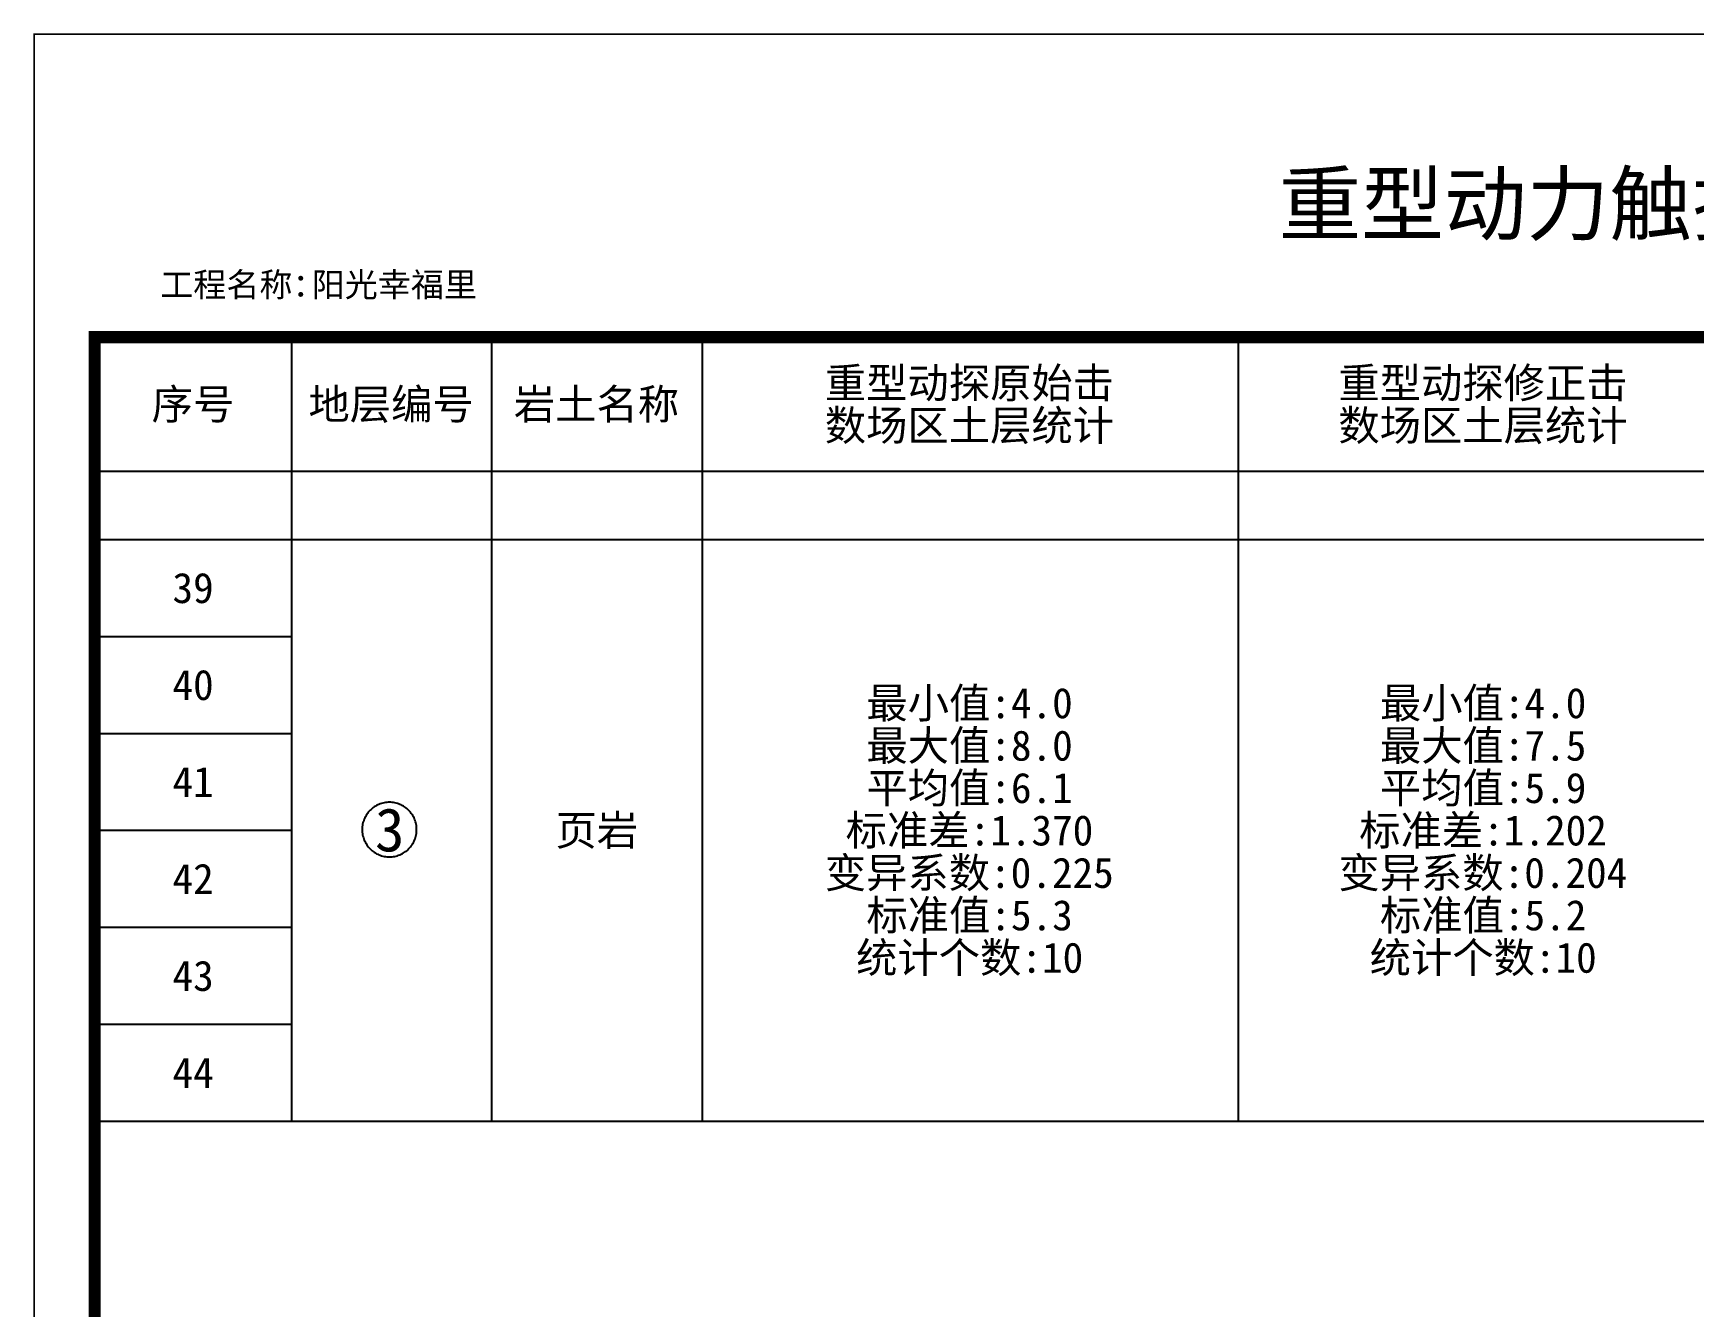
# Model space of a CAD drawing. Header units: millimetres. Extents: x 1134 to 2045, y 653 to 863.
# Drawn here: x 1747.6 to 1884.7, y 757.9 to 863 of the extents above; entities that cross this region are included whole.
import ezdxf
from ezdxf.enums import TextEntityAlignment as Align

# ---------------------------------------------------------------- set-up
doc = ezdxf.new("R2010")
doc.units = ezdxf.units.MM
doc.layers.add('ZZT_TC', color=7, linetype='Continuous')
doc.layers.add('不打印', color=7, linetype='Continuous', plot=False)
doc.styles.add('成果图图块', font='simfang_0.ttf', dxfattribs={"height": 2.5})
doc.styles.add('成果图模板', font='simfang_0.ttf')
doc.styles.add('成果表转DWG表体', font='simfang_0.ttf', dxfattribs={"height": 2.5})

# ---------------------------------------------------------------- blocks, each defined once
blk = doc.blocks.new('DCBH-3--1')
at = {"layer": 'ZZT_TC', "color": 7}
blk.add_polyline3d([(-0.19, 2.31, 0), (-0.3, 2.31, 0), (-0.41, 2.3, 0), (-0.52, 2.29, 0), (-0.63, 2.27, 0), (-0.73, 2.24, 0), (-0.84, 2.21, 0), (-0.95, 2.18, 0), (-1.05, 2.14, 0), (-1.15, 2.09, 0), (-1.25, 2.04, 0), (-1.35, 1.99, 0), (-1.44, 1.93, 0), (-1.53, 1.87, 0), (-1.62, 1.8, 0), (-1.7, 1.73, 0), (-1.78, 1.65, 0), (-1.86, 1.57, 0), (-1.93, 1.49, 0), (-2, 1.4, 0), (-2.06, 1.31, 0), (-2.12, 1.22, 0), (-2.17, 1.12, 0), (-2.22, 1.02, 0), (-2.27, 0.92, 0), (-2.31, 0.82, 0), (-2.34, 0.71, 0), (-2.37, 0.61, 0), (-2.4, 0.5, 0), (-2.41, 0.39, 0), (-2.43, 0.28, 0), (-2.44, 0.17, 0), (-2.44, 0.06, 0), (-2.44, -0.05, 0), (-2.43, -0.16, 0), (-2.41, -0.27, 0), (-2.4, -0.38, 0), (-2.37, -0.49, 0), (-2.34, -0.6, 0), (-2.31, -0.7, 0), (-2.27, -0.8, 0), (-2.22, -0.9, 0), (-2.17, -1, 0), (-2.12, -1.1, 0), (-2.06, -1.19, 0), (-2, -1.28, 0), (-1.93, -1.37, 0), (-1.86, -1.45, 0), (-1.78, -1.53, 0), (-1.7, -1.61, 0), (-1.62, -1.68, 0), (-1.53, -1.75, 0), (-1.44, -1.81, 0), (-1.35, -1.87, 0), (-1.25, -1.93, 0), (-1.15, -1.98, 0), (-1.05, -2.02, 0), (-0.95, -2.06, 0), (-0.84, -2.1, 0), (-0.73, -2.13, 0), (-0.63, -2.15, 0), (-0.52, -2.17, 0), (-0.41, -2.18, 0), (-0.3, -2.19, 0), (-0.19, -2.19, 0), (-0.08, -2.19, 0), (0.03, -2.18, 0), (0.14, -2.17, 0), (0.25, -2.15, 0), (0.36, -2.13, 0), (0.47, -2.1, 0), (0.57, -2.06, 0), (0.67, -2.02, 0), (0.77, -1.98, 0), (0.87, -1.93, 0), (0.97, -1.87, 0), (1.06, -1.81, 0), (1.15, -1.75, 0), (1.24, -1.68, 0), (1.32, -1.61, 0), (1.4, -1.53, 0), (1.48, -1.45, 0), (1.55, -1.37, 0), (1.62, -1.28, 0), (1.68, -1.19, 0), (1.74, -1.1, 0), (1.8, -1, 0), (1.85, -0.9, 0), (1.89, -0.8, 0), (1.93, -0.7, 0), (1.97, -0.6, 0), (2, -0.49, 0), (2.02, -0.38, 0), (2.04, -0.27, 0), (2.05, -0.16, 0), (2.06, -0.05, 0), (2.06, 0.06, 0), (2.06, 0.17, 0), (2.05, 0.28, 0), (2.04, 0.39, 0), (2.02, 0.5, 0), (2, 0.61, 0), (1.97, 0.71, 0), (1.93, 0.82, 0), (1.89, 0.92, 0), (1.85, 1.02, 0), (1.8, 1.12, 0), (1.74, 1.22, 0), (1.68, 1.31, 0), (1.62, 1.4, 0), (1.55, 1.49, 0), (1.48, 1.57, 0), (1.4, 1.65, 0), (1.32, 1.73, 0), (1.24, 1.8, 0), (1.15, 1.87, 0), (1.06, 1.93, 0), (0.97, 1.99, 0), (0.87, 2.04, 0), (0.77, 2.09, 0), (0.67, 2.14, 0), (0.57, 2.18, 0), (0.47, 2.21, 0), (0.36, 2.24, 0), (0.25, 2.27, 0), (0.14, 2.29, 0), (0.03, 2.3, 0), (-0.08, 2.31, 0), (-0.19, 2.31, 0)], dxfattribs=at)
at = {"style": '成果图图块'}
blk.add_text('3', height=3.57, dxfattribs=at).set_placement((-0.16, -1.74), align=Align.CENTER)
blk = doc.blocks.new('动探试验统计表图框模板（昇龙3）.dwg2', base_point=(5, 185))
at = {"const_width": 1}
blk.add_lwpolyline([(5, 185), (5, 5), (292, 5), (292, 185), (5, 185), (5, 5)], dxfattribs=at)
at = {"layer": '不打印', "const_width": 0.15}
blk.add_lwpolyline([(0, 210), (0, 0), (297, 0), (297, 210), (0, 210)], dxfattribs=at)
at = {"style": '成果图模板'}
blk.add_text('重型动力触探试验统计表', height=5, dxfattribs=at).set_placement((140.21, 193.5), align=Align.CENTER)
for s, p in [('工程名称：', (10.41, 188.33)), ('阳光幸福里', (22.91, 188.33))]:
    blk.add_text(s, height=2, dxfattribs=at).set_placement(p)

msp = doc.modelspace()

# ---------------------------------------------------------------- linework, layer by layer
at = {"color": 0}
for p, q in [((1768.97, 821.19), (1785.46, 821.19)), ((1768.97, 773.19), (1768.97, 821.19)), ((1785.46, 773.19), (1785.46, 821.19)), ((1768.97, 773.19), (1785.46, 773.19))]:
    msp.add_line(p, q, dxfattribs=at)
for points in [[(1752.7, 837.88), (1768.97, 837.88)], [(1752.7, 826.83), (1752.7, 837.88)], [(1768.97, 826.83), (1768.97, 837.88)], [(1768.97, 837.88), (1785.46, 837.88)], [(1768.97, 826.83), (1768.97, 837.88)], [(1785.46, 826.83), (1785.46, 837.88)], [(1785.46, 837.88), (1802.87, 837.88)], [(1785.46, 826.83), (1785.46, 837.88)], [(1802.87, 826.83), (1802.87, 837.88)], [(1802.87, 837.88), (1847.08, 837.88)], [(1802.87, 826.83), (1802.87, 837.88)], [(1847.08, 826.83), (1847.08, 837.88)], [(1847.08, 837.88), (1887.63, 837.88)], [(1847.08, 826.83), (1847.08, 837.88)], [(1752.7, 826.83), (1768.97, 826.83)], [(1752.7, 826.83), (1768.97, 826.83)], [(1752.7, 821.19), (1752.7, 826.83)], [(1768.97, 826.83), (1785.46, 826.83)], [(1768.97, 821.19), (1768.97, 826.83)], [(1768.97, 826.83), (1785.46, 826.83)], [(1768.97, 821.19), (1768.97, 826.83)], [(1785.46, 826.83), (1802.87, 826.83)], [(1785.46, 821.19), (1785.46, 826.83)], [(1785.46, 826.83), (1802.87, 826.83)], [(1785.46, 821.19), (1785.46, 826.83)], [(1802.87, 826.83), (1847.08, 826.83)], [(1802.87, 821.19), (1802.87, 826.83)], [(1802.87, 826.83), (1847.08, 826.83)], [(1802.87, 821.19), (1802.87, 826.83)], [(1847.08, 826.83), (1887.63, 826.83)], [(1847.08, 821.19), (1847.08, 826.83)], [(1847.08, 826.83), (1887.63, 826.83)], [(1847.08, 821.19), (1847.08, 826.83)], [(1752.7, 821.19), (1768.97, 821.19)], [(1752.7, 821.19), (1768.97, 821.19)], [(1752.7, 813.19), (1752.7, 821.19)], [(1768.97, 821.19), (1785.46, 821.19)], [(1768.97, 813.19), (1768.97, 821.19)], [(1785.46, 821.19), (1802.87, 821.19)], [(1785.46, 821.19), (1802.87, 821.19)], [(1785.46, 773.19), (1785.46, 821.19)], [(1802.87, 821.19), (1847.08, 821.19)], [(1802.87, 773.19), (1802.87, 821.19)], [(1802.87, 821.19), (1847.08, 821.19)], [(1802.87, 773.19), (1802.87, 821.19)], [(1847.08, 821.19), (1887.63, 821.19)], [(1847.08, 773.19), (1847.08, 821.19)], [(1847.08, 821.19), (1887.63, 821.19)], [(1847.08, 773.19), (1847.08, 821.19)], [(1752.7, 813.19), (1768.97, 813.19)], [(1752.7, 813.19), (1768.97, 813.19)], [(1752.7, 805.19), (1752.7, 813.19)], [(1768.97, 805.19), (1768.97, 813.19)], [(1752.7, 805.19), (1768.97, 805.19)], [(1752.7, 805.19), (1768.97, 805.19)], [(1752.7, 797.19), (1752.7, 805.19)], [(1768.97, 797.19), (1768.97, 805.19)], [(1752.7, 797.19), (1768.97, 797.19)], [(1752.7, 797.19), (1768.97, 797.19)], [(1752.7, 789.19), (1752.7, 797.19)], [(1768.97, 789.19), (1768.97, 797.19)], [(1752.7, 789.19), (1768.97, 789.19)], [(1752.7, 789.19), (1768.97, 789.19)], [(1752.7, 781.19), (1752.7, 789.19)], [(1768.97, 781.19), (1768.97, 789.19)], [(1752.7, 781.19), (1768.97, 781.19)], [(1752.7, 781.19), (1768.97, 781.19)], [(1752.7, 773.19), (1752.7, 781.19)], [(1768.97, 773.19), (1768.97, 781.19)], [(1752.7, 773.19), (1768.97, 773.19)], [(1785.46, 773.19), (1802.87, 773.19)], [(1802.87, 773.19), (1847.08, 773.19)], [(1847.08, 773.19), (1887.63, 773.19)]]:
    msp.add_lwpolyline(points, dxfattribs=at)

# ---------------------------------------------------------------- block references
for name, p in [('动探试验统计表图框模板（昇龙3）.dwg2', (1752.7, 837.88)), ('DCBH-3--1', (1777.21, 797.19))]:
    msp.add_blockref(name, p)

# ---------------------------------------------------------------- texts
at = {"color": 0, "style": '成果表转DWG表体'}
for s, p in [('重型动探原始击', (1812.95, 832.85)), ('重型动探修正击', (1855.33, 832.85)), ('序号', (1757.4, 831.1)), ('地层编号', (1770.34, 831.1)), ('岩土名称', (1787.29, 831.1)), ('数场区土层统计', (1812.95, 829.35)), ('数场区土层统计', (1855.33, 829.35)), ('39', (1759.12, 815.94)), ('40', (1759.12, 807.94)), ('最小值:4.0', (1816.38, 806.44)), ('最小值:4.0', (1858.76, 806.44)), ('最大值:8.0', (1816.38, 802.94)), ('最大值:7.5', (1858.76, 802.94)), ('41', (1759.12, 799.94)), ('平均值:6.1', (1816.38, 799.44)), ('平均值:5.9', (1858.76, 799.44)), ('页岩', (1790.73, 795.94)), ('标准差:1.370', (1814.67, 795.94)), ('标准差:1.202', (1857.05, 795.94)), ('变异系数:0.225', (1812.95, 792.44)), ('变异系数:0.204', (1855.33, 792.44)), ('42', (1759.12, 791.94)), ('标准值:5.3', (1816.38, 788.94)), ('标准值:5.2', (1858.76, 788.94)), ('统计个数:10', (1815.53, 785.44)), ('统计个数:10', (1857.91, 785.44)), ('43', (1759.12, 783.94)), ('44', (1759.12, 775.94))]:
    msp.add_text(s, height=2.5, dxfattribs=at).set_placement(p)

doc.saveas('drawing.dxf')
